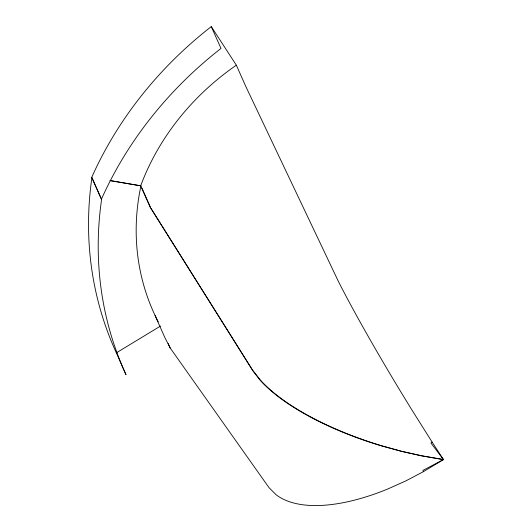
<?xml version="1.0" encoding="UTF-8"?>
<svg xmlns="http://www.w3.org/2000/svg" width="532" height="532" viewBox="0 0 532 532"><rect width="100%" height="100%" fill="white"/><g stroke="black" fill="none" stroke-linecap="round" stroke-linejoin="round"><path stroke-width="0.8" d="M211.277 26.6L220.999 48.425A385.288 341.757 -24 0 0 101.413 199.234L91.697 177.409A385.288 341.757 -24 0 1 211.277 26.6L236.341 65.183L246.057 87.009L338.332 281.295A161.143 10.354 58.9 0 0 411.223 408.875L432.097 442.059L430.933 443.003L443.462 459.582L423.459 471.638L405.677 480.975L387.841 488.968A161.143 73.709 -33.2 0 1 276.081 494.727L268.959 487.578L170.154 347.948L164.74 337.335L155.065 315.463M116.342 352.842A385.288 341.657 -23.9 0 1 91.923 177.542L101.599 199.407A385.288 341.657 -23.9 0 0 126.011 374.708L116.342 352.842L160.478 326.076M109.898 180.581L140.947 185.834A248.91 220.727 -23.9 0 0 158.237 321.873M110.47 180.634L140.674 185.834L150.39 207.653L252.693 370.239L260.175 379.855A161.143 59.424 16.3 0 0 381.909 445.843L401.587 451.276L421.271 455.711L443.462 459.582L432.097 442.059M151.055 208.391L252.66 370.531L260.121 380.161A161.143 59.71 16.2 0 0 381.856 445.996L401.554 451.375L421.251 455.771L443.462 459.582L422.933 470.408L423.459 471.638M141.951 188.102L150.623 207.706M168.152 343.419L170.154 347.948M140.674 185.834A248.91 220.787 -24 0 1 236.341 65.183"/></g></svg>
